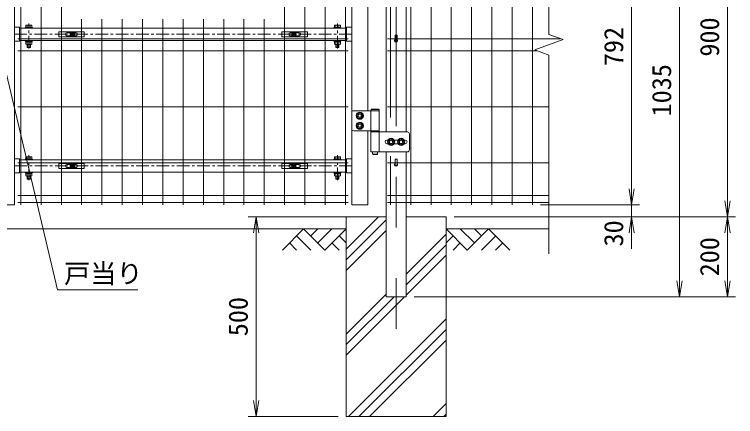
# Model space of a CAD drawing. Units: millimetres, scale not verified. Extents: x -4200 to 4200, y -2970 to 2970.
# Drawn here: x 1241 to 3045, y -722 to 284 of the extents above; entities that cross this region are included whole.
import ezdxf
from ezdxf.enums import TextEntityAlignment as Align

# ---------------------------------------------------------------- set-up
doc = ezdxf.new("R2010")
doc.units = ezdxf.units.MM
doc.header["$LTSCALE"] = 20
doc.linetypes.add('USER1', pattern=[50.8, 31.75, -6.35, 6.35, -6.35])
for name, color, linetype, lineweight in [('0-0_D-STR-TXT', 7, 'Continuous', 9), ('0-1_D-STR3', 3, 'Continuous', 13), ('0-2_LAYER04', 7, 'Continuous', 9), ('0-3_D-BMK', 2, 'USER1', 13), ('0-4_D-STR1', 1, 'Continuous', 18), ('0-5_D-STR-DIM', 7, 'Continuous', 9), ('0-6_0', 7, 'Continuous', 9), ('0-7_D-DCR-HCH', 7, 'Continuous', 9), ('0-8_Defpoints', 6, 'Continuous', 18), ('0-9_D-STR2', 7, 'Continuous', 9)]:
    doc.layers.add(name, color=color, linetype=linetype, lineweight=lineweight)
doc.styles.add('ＭＳ ゴシック', font='')
doc.styles.get('ＭＳ ゴシック').set_extended_font_data('MS Gothic')

# ---------------------------------------------------------------- blocks, each defined once
blk = doc.blocks.new('_Open')
at = {"layer": '0-6_0'}
blk.add_line((-20, 3.33), (0, 0), dxfattribs=at)
blk.add_lwpolyline([(-20, -3.33), (0, 0), (-20, 0)], dxfattribs=at)
blk = doc.blocks.new('U6')
at = {"layer": '0-1_D-STR3'}
for p, q in [((20940, 9477), (20940, 9445)), ((20940, 9477), (21300, 9477)), ((20940, 9445), (21300, 9445)), ((20970, 9477), (20970, 9586)), ((21270.1, 9477), (20970, 9477)), ((21232.6, 9597.1), (21007.5, 9597.1)), ((21045, 9477), (21045, 9586)), ((21195.1, 9477), (21195.1, 9586)), ((21270.1, 9477), (21270.1, 9586)), ((21300, 9477), (21300, 9445)), ((36380, 9477), (36380, 9445)), ((36740, 9477), (36380, 9477)), ((36740, 9445), (36380, 9445)), ((36410, 9477), (36410, 9586)), ((36410, 9477), (36710, 9477)), ((36447.5, 9597.1), (36672.5, 9597.1)), ((36485, 9477), (36485, 9586)), ((36635, 9477), (36635, 9586)), ((36710, 9477), (36710, 9586)), ((36740, 9477), (36740, 9445)), ((20940, 8825), (20940, 8793)), ((20940, 8825), (21300, 8825)), ((20940, 8793), (21300, 8793)), ((20970, 8753), (20970, 8634)), ((21045, 8753), (21045, 8634)), ((21127.5, 8753), (21104.5, 8793)), ((21141.4, 8753), (21118.3, 8793)), ((21195.1, 8753), (21195.1, 8634)), ((21270.1, 8753), (21270.1, 8634)), ((21300, 8825), (21300, 8793)), ((36380, 8825), (36380, 8793)), ((36740, 8825), (36380, 8825)), ((36740, 8793), (36380, 8793)), ((36410, 8753), (36410, 8634)), ((36485, 8753), (36485, 8634)), ((36538.6, 8753), (36561.7, 8793)), ((36552.5, 8753), (36575.6, 8793)), ((36635, 8753), (36635, 8634)), ((36710, 8753), (36710, 8634)), ((36740, 8825), (36740, 8793)), ((21007.5, 8623), (21232.6, 8623)), ((21040, 8497), (21040, 8623)), ((21040, 8497), (21060, 8477)), ((21040, 8497), (21200, 8497)), ((21060, 8477), (21060, 8623)), ((21180, 8477), (21060, 8477)), ((21180, 8477), (21180, 8623)), ((21180, 8477), (21200, 8497)), ((21200, 8497), (21200, 8623)), ((36672.5, 8623), (36447.5, 8623)), ((36480, 8497), (36480, 8623)), ((36500, 8477), (36480, 8497)), ((36640, 8497), (36480, 8497)), ((36500, 8477), (36500, 8623)), ((36500, 8477), (36620, 8477)), ((36620, 8477), (36620, 8623)), ((36640, 8497), (36620, 8477)), ((36640, 8497), (36640, 8623)), ((37280, 5210), (37280, 4410)), ((38660, 5310), (37380, 5310)), ((38228, 5310), (38228, 4310)), ((38264, 5390), (38244, 5370)), ((38644, 5370), (38244, 5370)), ((38244, 5370), (38244, 5310)), ((38644, 5310), (38244, 5310)), ((38624, 5390), (38264, 5390)), ((38624, 5390), (38644, 5370)), ((38644, 5370), (38644, 5310)), ((38660, 5310), (38660, 4310)), ((37380, 4310), (38660, 4310)), ((38228, 4250), (38228, 3250)), ((38228, 4250), (40068, 4250)), ((38234, 4310), (38654, 4310)), ((38234, 4310), (38234, 4250)), ((38234, 4250), (38654, 4250)), ((38654, 4310), (38654, 4250)), ((38660, 4250), (38660, 3250)), ((40168, 4150), (40168, 3350)), ((38950, 3750), (38950.2, 3750)), ((39040, 3840), (39094.1, 3840)), ((39040, 3660), (39094.1, 3660)), ((39405.9, 3840), (39594.1, 3840)), ((39405.9, 3660), (39594.1, 3660)), ((39905.9, 3840), (39960, 3840)), ((39905.9, 3660), (39960, 3660)), ((40050, 3750), (40050.2, 3750)), ((40068, 3250), (38228, 3250)), ((38324, 3250), (38324, 3130)), ((38564, 3250), (38564, 3130)), ((20970, 2886), (20970, 2995)), ((21232.6, 3006.1), (21007.5, 3006.1)), ((21045, 2886), (21045, 2995)), ((21195.1, 2886), (21195.1, 2995)), ((21270.1, 2886), (21270.1, 2995)), ((36410, 2886), (36410, 2995)), ((36447.5, 3006.1), (36672.5, 3006.1)), ((36485, 2886), (36485, 2995)), ((36635, 2886), (36635, 2995)), ((36710, 2886), (36710, 2995)), ((38344, 3110), (38324, 3130)), ((38564, 3130), (38324, 3130)), ((38544, 3110), (38344, 3110)), ((38544, 3110), (38564, 3130)), ((20940.1, 2886), (20940.1, 2854)), ((20940.1, 2886), (21300.1, 2886)), ((20940.1, 2854), (21300.1, 2854)), ((21270.1, 2886), (20970, 2886)), ((21300.1, 2886), (21300.1, 2854)), ((36380, 2886), (36380, 2854)), ((36740, 2886), (36380, 2886)), ((36740, 2854), (36380, 2854)), ((36410, 2886), (36710, 2886)), ((36740, 2886), (36740, 2854)), ((20940.1, 2234), (20940.1, 2202)), ((20940.1, 2234), (21300.1, 2234)), ((20940.1, 2202), (21300.1, 2202)), ((21127.6, 2162), (21104.5, 2202)), ((21141.4, 2162), (21118.3, 2202)), ((21300.1, 2234), (21300.1, 2202)), ((36380, 2234), (36380, 2202)), ((36740, 2234), (36380, 2234)), ((36740, 2202), (36380, 2202)), ((36538.6, 2162), (36561.7, 2202)), ((36552.5, 2162), (36575.6, 2202)), ((36740, 2234), (36740, 2202)), ((20970, 2162), (20970, 2043)), ((21007.5, 2032), (21232.6, 2032)), ((21040.1, 1906), (21040.1, 2032)), ((21040.1, 1906), (21060.1, 1886)), ((21040.1, 1906), (21200.1, 1906)), ((21045, 2162), (21045, 2043)), ((21060.1, 1886), (21060.1, 2032)), ((21180.1, 1886), (21060.1, 1886)), ((21180.1, 1886), (21180.1, 2032)), ((21180.1, 1886), (21200.1, 1906)), ((21195.1, 2162), (21195.1, 2043)), ((21200.1, 1906), (21200.1, 2032)), ((21270.1, 2162), (21270.1, 2043)), ((36410, 2162), (36410, 2043)), ((36672.5, 2032), (36447.5, 2032)), ((36480, 1906), (36480, 2032)), ((36500, 1886), (36480, 1906)), ((36640, 1906), (36480, 1906)), ((36485, 2162), (36485, 2043)), ((36500, 1886), (36500, 2032)), ((36500, 1886), (36620, 1886)), ((36620, 1886), (36620, 2032)), ((36640, 1906), (36620, 1886)), ((36635, 2162), (36635, 2043)), ((36640, 1906), (36640, 2032)), ((36710, 2162), (36710, 2043))]:
    blk.add_line(p, q, dxfattribs=at)
for points in [[(21274, 8753), (20966, 8753), (20966, 8793)], [(21274, 8753), (21274, 8793), (20966, 8793)], [(36406, 8753), (36714, 8753), (36714, 8793)], [(36406, 8753), (36406, 8793), (36714, 8793)], [(21274.1, 2162), (20966.1, 2162), (20966.1, 2202)], [(21274.1, 2162), (21274.1, 2202), (20966.1, 2202)], [(36406, 2162), (36714, 2162), (36714, 2202)], [(36406, 2162), (36406, 2202), (36714, 2202)]]:
    blk.add_lwpolyline(points, dxfattribs=at)
for points in [[(37680, 5222), (37539.7, 5141), (37539.7, 4979), (37680, 4898), (37820.3, 4979), (37820.3, 5141)], [(37680, 4722), (37539.7, 4641), (37539.7, 4479), (37680, 4398), (37820.3, 4479), (37820.3, 4641)], [(39250, 3912), (39109.7, 3831), (39109.7, 3669), (39250, 3588), (39390.3, 3669), (39390.3, 3831)], [(39750, 3912), (39609.7, 3831), (39609.7, 3669), (39750, 3588), (39890.3, 3669), (39890.3, 3831)]]:
    blk.add_lwpolyline(points, close=True, dxfattribs=at)
for centre, radius in [((37680, 5060), 180), ((37680, 5060), 140.7), ((37680, 5060), 90), ((37680, 5060), 80), ((37680, 4560), 180), ((37680, 4560), 140.7), ((37680, 4560), 90), ((37680, 4560), 80), ((39250, 3750), 180), ((39250, 3750), 140.7), ((39250, 3750), 90), ((39250, 3750), 80), ((39750, 3750), 180), ((39750, 3750), 140.7), ((39750, 3750), 90), ((39750, 3750), 80)]:
    blk.add_circle(centre, radius, dxfattribs=at)
for centre, radius, start, end in [((21007.5, 9528), 69.1, 57.13278, 122.86722), ((21120, 9337.2), 259.8, 73.22135, 106.77865), ((21232.6, 9528), 69.1, 57.13278, 122.86722), ((36447.5, 9528), 69.1, 57.13278, 122.86722), ((36560, 9337.2), 259.8, 73.22135, 106.77865), ((36672.5, 9528), 69.1, 57.13278, 122.86722), ((21007.5, 8692.1), 69.1, 237.13278, 302.86722), ((21120, 8882.8), 259.8, 253.22135, 286.77865), ((21232.6, 8692.1), 69.1, 237.13278, 302.86722), ((36447.5, 8692.1), 69.1, 237.13278, 302.86722), ((36560, 8882.8), 259.8, 253.22135, 286.77865), ((36672.5, 8692.1), 69.1, 237.13278, 302.86722), ((37380, 5210), 100, 90, 180), ((37380, 4410), 100, 180, 270), ((40068, 4150), 100, 0, 90), ((39040, 3750), 90, 90, 180), ((39040, 3750), 90, 180, 270), ((39960, 3750), 90, 0, 90), ((39960, 3750), 90, 270, 0), ((40068, 3350), 100, 270, 0), ((21007.5, 2937), 69.1, 57.13278, 122.86722), ((21120.1, 2746.2), 259.8, 73.22135, 106.77865), ((21232.6, 2937), 69.1, 57.13278, 122.86722), ((36447.5, 2937), 69.1, 57.13278, 122.86722), ((36560, 2746.2), 259.8, 73.22135, 106.77865), ((36672.5, 2937), 69.1, 57.13278, 122.86722), ((21007.5, 2101.1), 69.1, 237.13278, 302.86722), ((21120.1, 2291.8), 259.8, 253.22135, 286.77865), ((21232.6, 2101.1), 69.1, 237.13278, 302.86722), ((36447.5, 2101.1), 69.1, 237.13278, 302.86722), ((36560, 2291.8), 259.8, 253.22135, 286.77865), ((36672.5, 2101.1), 69.1, 237.13278, 302.86722)]:
    blk.add_arc(centre, radius, start, end, dxfattribs=at)
at = {"layer": '0-3_D-BMK'}
for p, q in [((21120, 8428), (21120, 9669.8)), ((36560, 8428), (36560, 9669.8)), ((37280, 9135), (20400, 9135)), ((21120.1, 1837), (21120.1, 3078.8)), ((36560, 1837), (36560, 3078.8)), ((20400, 2544), (37280, 2544))]:
    blk.add_line(p, q, dxfattribs=at)
at = {"layer": '0-4_D-STR1'}
for p, q in [((20400, 16300), (20400, 600)), ((37280, 16300), (37280, 600)), ((38080, 14540), (38080, 5310)), ((20400, 9485), (20660, 9485)), ((20660, 9485), (20660, 8785)), ((20660, 9445), (37020, 9445)), ((37280, 9485), (37020, 9485)), ((37020, 9485), (37020, 8785)), ((20400, 8785), (20660, 8785)), ((20660, 8825), (37020, 8825)), ((37280, 8785), (37020, 8785)), ((38080, 4310), (38080, 600)), ((20400, 2894), (20660, 2894)), ((20660, 2894), (20660, 2194)), ((37280, 2894), (37020, 2894)), ((37020, 2894), (37020, 2194)), ((20660, 2854), (37020, 2854)), ((20400, 2194), (20660, 2194)), ((20660, 2234), (37020, 2234)), ((37280, 2194), (37020, 2194)), ((19600, 600), (20400, 600)), ((37280, 600), (38080, 600))]:
    blk.add_line(p, q, dxfattribs=at)
at = {"layer": '0-8_Defpoints'}
for centre in [(23300, 9135), (34380, 9135), (23300, 2544), (34380, 2544)]:
    blk.add_circle(centre, 80, dxfattribs=at)
blk = doc.blocks.new('A$C1aa64d16')
at = {"layer": '0-1_D-STR3'}
for p, q in [((-679.7, 120), (590.3, 120)), ((-679.7, -120), (-679.7, 120)), ((-274.7, 70), (-91.2, 70)), ((-37.1, 8.4), (-63, 7.9)), ((-63, 7.9), (-63, -7.9)), ((-7.9, 63), (-8.4, 37.1)), ((-7.9, 63), (7.9, 63)), ((7.9, 63), (8.4, 37.1)), ((37.1, 8.4), (63, 7.9)), ((63, 7.9), (63, -7.9)), ((91.2, 70), (185.3, 70)), ((-274.7, -70), (-91.2, -70)), ((-37.1, -8.4), (-63, -7.9)), ((-7.9, -63), (-8.4, -37.1)), ((37.1, -8.4), (63, -7.9)), ((91.2, -70), (185.3, -70))]:
    blk.add_line(p, q, dxfattribs=at)
for points in [[(-679.7, -120), (590.3, -120), (590.3, 120)], [(-7.9, -63), (7.9, -63), (8.4, -37.1)]]:
    blk.add_lwpolyline(points, dxfattribs=at)
for radius in [115, 105]:
    blk.add_circle((0, 0), radius, dxfattribs=at)
for centre, radius, start, end in [((-274.7, 0), 70, 90, 270), ((-38.1, 38.1), 29.8, 270, 0), ((38.1, 38.1), 29.8, 180, 270), ((185.3, 0), 70, 270, 90), ((-38.1, -38.1), 29.8, 0, 90), ((38.1, -38.1), 29.8, 90, 180)]:
    blk.add_arc(centre, radius, start, end, dxfattribs=at)
blk = doc.blocks.new('A$Cf29bf4b8')
at = {"layer": '0-1_D-STR3'}
for p, q in [((-590.3, 120), (679.7, 120)), ((-590.3, -120), (-590.3, 120)), ((-185.3, 70), (-91.2, 70)), ((-37.1, 8.4), (-63, 7.9)), ((-63, 7.9), (-63, -7.9)), ((-7.9, 63), (-8.4, 37.1)), ((-7.9, 63), (7.9, 63)), ((7.9, 63), (8.4, 37.1)), ((37.1, 8.4), (63, 7.9)), ((63, 7.9), (63, -7.9)), ((91.2, 70), (274.7, 70)), ((-185.3, -70), (-91.2, -70)), ((-37.1, -8.4), (-63, -7.9)), ((-7.9, -63), (-8.4, -37.1)), ((37.1, -8.4), (63, -7.9)), ((91.2, -70), (274.7, -70))]:
    blk.add_line(p, q, dxfattribs=at)
for points in [[(-590.3, -120), (679.7, -120), (679.7, 120)], [(-7.9, -63), (7.9, -63), (8.4, -37.1)]]:
    blk.add_lwpolyline(points, dxfattribs=at)
for radius in [115, 105]:
    blk.add_circle((0, 0), radius, dxfattribs=at)
for centre, radius, start, end in [((-185.3, 0), 70, 90, 270), ((-38.1, 38.1), 29.8, 270, 0), ((38.1, 38.1), 29.8, 180, 270), ((274.7, 0), 70, 270, 90), ((-38.1, -38.1), 29.8, 0, 90), ((38.1, -38.1), 29.8, 90, 180)]:
    blk.add_arc(centre, radius, start, end, dxfattribs=at)

msp = doc.modelspace()

# ---------------------------------------------------------------- linework, layer by layer
at = {"layer": '0-0_D-STR-TXT'}
msp.add_lwpolyline([(1549.44, -404.77), (1348.37, -404.77), (1190.54, 257.77)], dxfattribs=at)
at = {"layer": '0-1_D-STR3'}
for p, q in [((2193.13, 231.35), (2193.13, 219.19)), ((2198.33, 231.35), (2198.33, 219.19)), ((2193.13, -79.15), (2193.13, -91.31)), ((2198.33, -79.15), (2198.33, -91.31))]:
    msp.add_line(p, q, dxfattribs=at)
for centre in [(2195.73, 219.19), (2195.73, -91.31)]:
    msp.add_arc(centre, 2.6, 180, 0, dxfattribs=at)
for centre in [(2195.73, 231.34), (2195.73, -79.16), (2195.73, -79.61)]:
    msp.add_ellipse(centre, major_axis=(-2.6, 0), ratio=0.649974, start_param=3.1415927, end_param=6.2831853, dxfattribs=at)
at = {"layer": '0-2_LAYER04'}
for p, q in [((2070.73, -222.31), (2070.73, -722.31)), ((2170.73, -222.31), (2070.73, -222.31)), ((2320.73, -222.31), (2220.73, -222.31)), ((2320.73, -222.31), (2320.73, -722.31)), ((2070.73, -252.31), (320.74, -252.31)), ((1290.73, -252.35), (2070.73, -252.35)), ((2320.73, -252.31), (2578.11, -252.31)), ((2509.28, -252.31), (2345.73, -252.31)), ((2320.73, -722.31), (2070.73, -722.31))]:
    msp.add_line(p, q, dxfattribs=at)
at = {"layer": '0-3_D-BMK'}
msp.add_line((2195.73, 639.91), (2195.73, -502.31), dxfattribs=at)
at = {"layer": '0-4_D-STR1'}
for p, q in [((2170.73, 451.69), (2170.73, -9.81)), ((2220.73, 451.69), (2220.73, -9.81)), ((2170.73, -59.81), (2170.73, -422.31)), ((2220.73, -59.81), (2220.73, -422.31)), ((2220.73, -422.31), (2170.73, -422.31))]:
    msp.add_line(p, q, dxfattribs=at)
for centre in [(2195.73, 219.19), (2195.73, -91.31)]:
    msp.add_arc(centre, 4, 162.5424, 17.4576, dxfattribs=at)
at = {"layer": '0-5_D-STR-DIM'}
for p, q in [((3025.12, 637.68), (3025.12, -182.31)), ((2785.12, 559.69), (2785.12, -152.32)), ((2905.12, -382.31), (2905.12, 572.69)), ((2785.12, -152.32), (2785.12, -112.32)), ((2556.94, -192.32), (2805.12, -192.32)), ((2556.94, -192.32), (2805.12, -192.32)), ((2785.12, -192.32), (2785.12, -222.31)), ((2100.73, -222.31), (1825.73, -222.31)), ((2340.73, -222.31), (3045.12, -222.31)), ((2340.73, -222.31), (3045.12, -222.31)), ((2340.73, -222.31), (2805.12, -222.31)), ((1845.73, -262.31), (1845.73, -682.31)), ((2785.12, -262.31), (2785.12, -302.31)), ((3025.12, -262.31), (3025.12, -382.31)), ((2240.73, -422.31), (2925.12, -422.31)), ((2240.73, -422.31), (3045.12, -422.31)), ((2050.73, -722.31), (1825.73, -722.31))]:
    msp.add_line(p, q, dxfattribs=at)
at = {"layer": '0-7_D-DCR-HCH'}
for p, q in [((2070.73, -303.55), (2151.97, -222.31)), ((2070.73, -330.07), (2170.73, -230.07)), ((1964.31, -252.31), (1911.1, -305.53)), ((1964.31, -252.31), (2017.52, -305.53)), ((1982.05, -270.05), (1999.78, -252.31)), ((1999.78, -287.79), (2035.26, -252.31)), ((2017.52, -305.53), (2070.73, -252.31)), ((2373.94, -305.53), (2320.73, -252.31)), ((2391.68, -287.79), (2356.21, -252.31)), ((2427.16, -252.31), (2373.94, -305.53)), ((2409.51, -270.14), (2391.68, -252.31)), ((2427.16, -252.31), (2480.37, -305.53)), ((1946.57, -270.05), (1982.21, -305.53)), ((2052.99, -270.05), (2070.73, -287.71)), ((2070.73, -356.59), (2170.73, -256.59)), ((2220.73, -365.69), (2320.73, -265.69)), ((2338.47, -270.05), (2320.73, -287.71)), ((2444.89, -270.05), (2409.26, -305.53)), ((1928.83, -287.79), (1946.65, -305.53)), ((2035.26, -287.79), (2053.08, -305.53)), ((2356.21, -287.79), (2338.39, -305.53)), ((2462.63, -287.79), (2444.81, -305.53)), ((2220.73, -392.2), (2320.73, -292.2)), ((2220.73, -418.72), (2320.73, -318.72)), ((2070.73, -515.69), (2170.73, -415.69)), ((2070.73, -568.72), (2217.14, -422.31)), ((2070.73, -542.2), (2190.62, -422.31)), ((2076.24, -722.31), (2320.73, -477.82)), ((2102.75, -722.31), (2320.73, -504.34)), ((2129.27, -722.31), (2320.73, -530.85)), ((2288.37, -722.31), (2320.73, -689.95)), ((2314.88, -722.31), (2320.73, -716.47))]:
    msp.add_line(p, q, dxfattribs=at)
at = {"layer": '0-9_D-STR2'}
for p, q in [((2578.11, 233.84), (2578.11, 740.29)), ((1256.58, 677.68), (1256.58, -192.32)), ((1307.35, 677.68), (1307.35, -192.32)), ((1358.12, 677.68), (1358.12, -192.32)), ((1916.59, 677.68), (1916.59, -192.32)), ((1967.36, 677.68), (1967.36, -192.32)), ((2018.13, 677.68), (2018.13, -192.32)), ((2068.9, 677.68), (2068.9, -192.32)), ((2232.32, 677.68), (2232.32, -192.32)), ((2283.09, 677.68), (2283.09, -192.32)), ((2333.86, 677.68), (2333.86, -192.32)), ((2384.59, 677.68), (2384.59, -192.32)), ((2435.36, 677.68), (2435.36, -192.32)), ((2486.15, 677.68), (2486.15, -192.32)), ((2536.94, 677.68), (2536.94, -192.32)), ((2181.51, 395.23), (2181.51, 26.13)), ((1408.89, 272.45), (1408.89, -192.32)), ((1459.66, 272.45), (1459.66, -192.32)), ((1510.43, 272.45), (1510.43, -192.32)), ((1561.2, 272.45), (1561.2, -192.32)), ((1611.97, 272.45), (1611.97, -192.32)), ((1662.74, 272.45), (1662.74, -192.32)), ((1713.51, 272.45), (1713.51, -192.32)), ((1764.28, 272.45), (1764.28, -192.32)), ((1815.05, 272.45), (1815.05, -192.32)), ((1865.82, 272.45), (1865.82, -192.32)), ((1249.58, 223.18), (2075.9, 223.18)), ((2174.53, 223.18), (2607.37, 223.18)), ((2542.87, 195.36), (2613.34, 221.01)), ((2613.34, 221.01), (2578.11, 233.84)), ((1249.58, 193.18), (2075.9, 193.18)), ((2174.53, 193.18), (2548.84, 193.18)), ((2578.11, 182.53), (2542.87, 195.36)), ((2578.11, -315.32), (2578.11, 182.53)), ((1249.58, 52.93), (2075.9, 52.93)), ((2174.53, 52.93), (2578.11, 52.93)), ((2181.51, -70.52), (2181.51, -192.32)), ((1249.58, -87.32), (2075.9, -87.32)), ((2174.53, -87.32), (2578.11, -87.32)), ((1249.58, -169.32), (2075.9, -169.32)), ((2174.53, -169.32), (2578.11, -169.32)), ((1249.58, -186.92), (2075.9, -186.92)), ((2174.53, -186.92), (2578.11, -186.92))]:
    msp.add_line(p, q, dxfattribs=at)

# ---------------------------------------------------------------- block references
at = {"layer": '0-5_D-STR-DIM', "xscale": 0.05, "yscale": 0.05}
for name, p in [('U6', (220.74, -222.31)), ('A$C1aa64d16', (1385.74, 234.44)), ('A$Cf29bf4b8', (1939.74, 234.44)), ('A$C1aa64d16', (1385.74, -95.11)), ('A$Cf29bf4b8', (1939.74, -95.11))]:
    msp.add_blockref(name, p, dxfattribs=at)
at = {"layer": '0-5_D-STR-DIM', "xscale": 2, "yscale": 2}
for p, rotation in [((2785.12, -192.32), 270), ((2785.12, -192.32), 270), ((3025.12, -222.31), 270), ((1845.73, -222.31), 90), ((2785.12, -222.31), 90), ((3025.12, -222.31), 90), ((2905.12, -422.31), 270), ((3025.12, -422.31), 270), ((1845.73, -722.31), 270)]:
    msp.add_blockref('_Open', p, dxfattribs=dict(at, rotation=rotation))

# ---------------------------------------------------------------- texts
at = {"layer": '0-0_D-STR-TXT', "style": 'ＭＳ ゴシック'}
msp.add_text('戸当り', height=48.09, dxfattribs=at).set_placement((1364.84, -402.73), align=Align.BOTTOM_LEFT)
at = {"layer": '0-5_D-STR-DIM', "style": 'ＭＳ ゴシック'}
for s, p in [('900', (3018.37, 178.56)), ('792', (2778.37, 154.71)), ('1035', (2898.37, 28.94)), ('30', (2778.37, -296.58)), ('200', (3018.37, -371.31)), ('500', (1838.98, -521.19))]:
    msp.add_text(s, height=48.09, rotation=90, dxfattribs=at).set_placement(p, align=Align.BOTTOM_LEFT)

doc.saveas('drawing.dxf')
